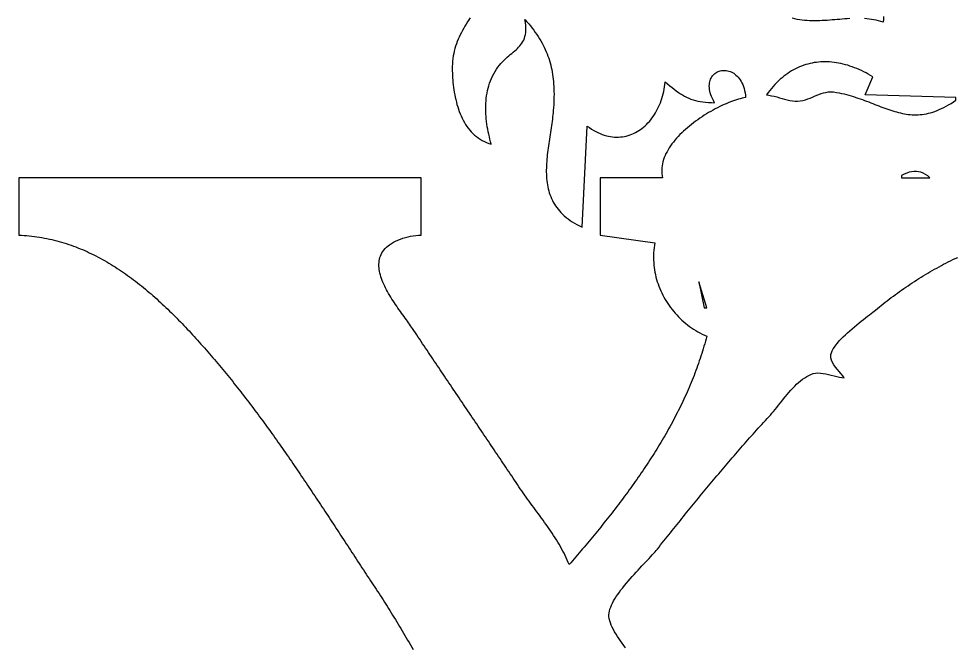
# Model space of a CAD drawing. Extents: x 0 to 3997, y 0 to 1531.
# Drawn here: x 2706 to 3067.5, y 242.2 to 484.3 of the extents above; entities that cross this region are included whole.
import ezdxf

# ---------------------------------------------------------------- set-up
doc = ezdxf.new("R2010")
doc.units = 0
doc.layers.add('C159', color=159, linetype='CONTINUOUS')
doc.layers.add('C7', color=7, linetype='CONTINUOUS')

msp = doc.modelspace()

# ---------------------------------------------------------------- linework, layer by layer
at = {"layer": 'C159'}
for points in [[(2879.9421, 484.7222), (2879.4092, 483.9148), (2878.887, 483.1044), (2878.3771, 482.2902), (2877.8808, 481.4714), (2877.3998, 480.647), (2876.9356, 479.8162), (2876.4896, 478.9782), (2876.0633, 478.132), (2875.6583, 477.2769), (2875.276, 476.4119), (2874.918, 475.5362), (2874.5858, 474.649), (2874.2808, 473.7493), (2874.0046, 472.8363), (2873.7588, 471.9091), (2873.5447, 470.9668), (2873.3639, 470.0087), (2873.2179, 469.0338), (2873.1083, 468.0413), (2873.0365, 467.0303), (2873.004, 466)], [(3026.0959, 484.3744), (3025.1422, 484.3198), (3024.1857, 484.256), (3023.2266, 484.185), (3022.2654, 484.1091), (3021.3021, 484.0303), (3020.3372, 483.9507), (3019.3709, 483.8724), (3018.4035, 483.7975), (3017.4353, 483.728), (3016.4664, 483.6662), (3015.4974, 483.614), (3014.5283, 483.5736), (3013.5594, 483.5471), (3012.5911, 483.5365), (3011.6237, 483.544), (3010.6574, 483.5717), (3009.6924, 483.6216), (3008.7291, 483.6959), (3007.7678, 483.7967), (3006.8087, 483.926), (3005.852, 484.086), (3004.8982, 484.2787), (3003.9474, 484.5063)], [(3039.1494, 485.2296), (3039.045, 484.1669), (3039, 483), (3038.1144, 483.2942), (3037.2222, 483.5498), (3036.3236, 483.769), (3035.4189, 483.9539), (3034.5083, 484.1065), (3033.5922, 484.229), (3032.6708, 484.3233), (3031.7443, 484.3918)], [(2889.4821, 463.9961), (2890.0284, 464.8545), (2890.5916, 465.6537), (2891.1686, 466.3987), (2891.7564, 467.0943), (2892.3521, 467.7456), (2892.9525, 468.3573), (2893.5548, 468.9345), (2894.1558, 469.482), (2894.7527, 470.0048), (2895.3424, 470.5078), (2895.9219, 470.996), (2896.4881, 471.4742), (2897.0382, 471.9475), (2897.569, 472.4206), (2898.0777, 472.8986), (2898.5611, 473.3864), (2899.0163, 473.8889), (2899.4403, 474.4109), (2899.8301, 474.9576), (2900.1826, 475.5337), (2900.4949, 476.1442), (2900.764, 476.7941), (2900.9868, 477.4882), (2901.1604, 478.2315), (2901.2818, 479.0289), (2901.3479, 479.8853), (2901.3558, 480.8057), (2901.3024, 481.795), (2901.1848, 482.8581), (2901, 484), (2901.7342, 483.1804), (2902.4397, 482.3622), (2903.1168, 481.5451), (2903.7658, 480.7285), (2904.3873, 479.912), (2904.9815, 479.0952), (2905.5489, 478.2776), (2906.0899, 477.4587), (2906.6048, 476.6381), (2907.0941, 475.8154), (2907.5581, 474.9901), (2907.9973, 474.1618), (2908.4121, 473.3299), (2908.8028, 472.4942), (2909.1698, 471.654), (2909.5135, 470.8089), (2909.8344, 469.9586), (2910.1328, 469.1025), (2910.4091, 468.2402), (2910.6638, 467.3713), (2910.8971, 466.4953), (2911.1095, 465.6117), (2911.3015, 464.7202), (2911.4733, 463.8201), (2911.6254, 462.9112), (2911.7582, 461.993), (2911.8721, 461.0649), (2911.9675, 460.1266), (2912.0447, 459.1776), (2912.1042, 458.2174), (2912.1463, 457.2456), (2912.1715, 456.2618), (2912.1802, 455.2655), (2912.1727, 454.2563), (2912.1494, 453.2336), (2912.1108, 452.1971), (2912.0572, 451.1463), (2911.9891, 450.0807), (2911.9068, 449)], [(2873.0039, 466), (2872.9999, 465.1493), (2873.0085, 464.2819), (2873.0302, 463.3994), (2873.0657, 462.5037), (2873.1158, 461.5963), (2873.1809, 460.6789), (2873.2617, 459.7534), (2873.3589, 458.8213), (2873.4731, 457.8845), (2873.605, 456.9445), (2873.7553, 456.0031), (2873.9244, 455.0621), (2874.1132, 454.123), (2874.3221, 453.1877), (2874.552, 452.2578), (2874.8033, 451.335), (2875.0769, 450.4211), (2875.3732, 449.5177), (2875.693, 448.6265), (2876.0368, 447.7493), (2876.4054, 446.8877), (2876.7993, 446.0435), (2877.2193, 445.2184), (2877.6659, 444.414), (2878.1398, 443.6321), (2878.6417, 442.8744), (2879.1721, 442.1426), (2879.7317, 441.4383), (2880.3212, 440.7633), (2880.9412, 440.1194), (2881.5924, 439.5081), (2882.2753, 438.9313), (2882.9907, 438.3905), (2883.7391, 437.8876), (2884.5213, 437.4242), (2885.3378, 437.002), (2886.1893, 436.6228), (2887.0765, 436.2882), (2888, 436), (2887.7436, 436.9371), (2887.499, 437.8847), (2887.2673, 438.8418), (2887.0496, 439.8075), (2886.8469, 440.7809), (2886.6606, 441.761), (2886.4916, 442.7469), (2886.3412, 443.7376), (2886.2105, 444.7322), (2886.1006, 445.7298), (2886.0127, 446.7294), (2885.9478, 447.73), (2885.9072, 448.7309), (2885.8919, 449.7309), (2885.9032, 450.7291), (2885.9421, 451.7247), (2886.0099, 452.7167), (2886.1075, 453.7041), (2886.2362, 454.686), (2886.3971, 455.6615), (2886.5913, 456.6296), (2886.8201, 457.5894), (2887.0844, 458.5399), (2887.3855, 459.4802), (2887.7245, 460.4094), (2888.1025, 461.3265), (2888.5207, 462.2306), (2888.9802, 463.1208), (2889.4822, 463.9961)], [(2911.9067, 449), (2911.8331, 448.1698), (2911.7489, 447.335), (2911.6551, 446.4961), (2911.5528, 445.6533), (2911.4429, 444.8071), (2911.3265, 443.9577), (2911.2047, 443.1055), (2911.0784, 442.251), (2910.9488, 441.3944), (2910.8168, 440.5362), (2910.6835, 439.6767), (2910.5499, 438.8162), (2910.417, 437.9552), (2910.286, 437.0939), (2910.1577, 436.2328), (2910.0333, 435.3722), (2909.9138, 434.5125), (2909.8002, 433.654), (2909.6935, 432.7971), (2909.5948, 431.9422), (2909.5052, 431.0896), (2909.4256, 430.2397), (2909.3571, 429.3928), (2909.3007, 428.5494), (2909.2575, 427.7097), (2909.2284, 426.8742), (2909.2146, 426.0432), (2909.2171, 425.217), (2909.2368, 424.3961), (2909.2749, 423.5808), (2909.3323, 422.7714), (2909.4102, 421.9683), (2909.5094, 421.172), (2909.6311, 420.3826), (2909.7764, 419.6007), (2909.9461, 418.8265), (2910.1414, 418.0605), (2910.3634, 417.303), (2910.6129, 416.5543), (2910.8911, 415.8148), (2911.1991, 415.085), (2911.5377, 414.3651), (2911.9082, 413.6554), (2912.3114, 412.9565), (2912.7485, 412.2686), (2913.2205, 411.5921), (2913.7283, 410.9274), (2914.2731, 410.2747), (2914.8559, 409.6346), (2915.4777, 409.0073), (2916.1395, 408.3933), (2916.8425, 407.7928), (2917.5875, 407.2062), (2918.3757, 406.634), (2919.208, 406.0764), (2920.0856, 405.5338), (2921.0094, 405.0067), (2921.9805, 404.4952), (2923, 404), (2925, 443), (2925.8236, 442.3982), (2926.6467, 441.8449), (2927.4687, 441.3394), (2928.2891, 440.881), (2929.1072, 440.4689), (2929.9225, 440.1024), (2930.7346, 439.7808), (2931.5428, 439.5034), (2932.3467, 439.2694), (2933.1455, 439.0782), (2933.9389, 438.9289), (2934.7263, 438.8208), (2935.5071, 438.7534), (2936.2808, 438.7257), (2937.0468, 438.7371), (2937.8045, 438.7868), (2938.5535, 438.8742), (2939.2932, 438.9985), (2940.023, 439.1589), (2940.7425, 439.3549), (2941.451, 439.5855), (2942.1479, 439.8501), (2942.8329, 440.1481), (2943.5052, 440.4785), (2944.1644, 440.8408), (2944.8099, 441.2342), (2945.4412, 441.658), (2946.0577, 442.1114), (2946.6589, 442.5937), (2947.2442, 443.1042), (2947.8131, 443.6422), (2948.3651, 444.207), (2948.8995, 444.7977), (2949.4159, 445.4138), (2949.9136, 446.0544), (2950.3923, 446.7188), (2950.8512, 447.4064), (2951.2899, 448.1163), (2951.7078, 448.8479), (2952.1043, 449.6005), (2952.479, 450.3732), (2952.8312, 451.1655), (2953.1605, 451.9765), (2953.4663, 452.8055), (2953.748, 453.6519), (2954.005, 454.5148), (2954.2369, 455.3936), (2954.4431, 456.2875), (2954.6231, 457.1958), (2954.7762, 458.1178), (2954.902, 459.0528), (2955, 460), (2955.9119, 459.2271), (2956.7916, 458.4963), (2957.6439, 457.807), (2958.4739, 457.1589), (2959.2866, 456.5514), (2960.087, 455.9842), (2960.8799, 455.4568), (2961.6705, 454.9688), (2962.4637, 454.5196), (2963.2645, 454.1089), (2964.0778, 453.7361), (2964.9087, 453.4009), (2965.7622, 453.1028), (2966.6432, 452.8414), (2967.5567, 452.6162), (2968.5077, 452.4267), (2969.5012, 452.2725), (2970.5422, 452.1532), (2971.6357, 452.0683), (2972.7866, 452.0174), (2974, 452), (2973.5578, 452.7985), (2973.175, 453.5755), (2972.8497, 454.3305), (2972.5798, 455.063), (2972.3635, 455.7723), (2972.1987, 456.458), (2972.0834, 457.1195), (2972.0156, 457.7563), (2971.9934, 458.3678), (2972.0148, 458.9535), (2972.0779, 459.5127), (2972.1805, 460.0451), (2972.3208, 460.55), (2972.4968, 461.0269), (2972.7065, 461.4752), (2972.948, 461.8945), (2973.2191, 462.284), (2973.518, 462.6434), (2973.8427, 462.9721), (2974.1912, 463.2695), (2974.5615, 463.535), (2974.9517, 463.7682), (2975.3597, 463.9685), (2975.7836, 464.1353), (2976.2214, 464.2681), (2976.6711, 464.3664), (2977.1308, 464.4296), (2977.5984, 464.4571), (2978.072, 464.4484), (2978.5497, 464.403), (2979.0293, 464.3204), (2979.509, 464.1999), (2979.9868, 464.041), (2980.4607, 463.8433), (2980.9286, 463.606), (2981.3887, 463.3288), (2981.839, 463.0111), (2982.2774, 462.6522), (2982.702, 462.2517), (2983.1109, 461.8091), (2983.5019, 461.3237), (2983.8732, 460.795), (2984.2228, 460.2225), (2984.5487, 459.6057), (2984.8489, 458.9439), (2985.1215, 458.2367), (2985.3644, 457.4836), (2985.5756, 456.6838), (2985.7533, 455.837), (2985.8954, 454.9426), (2986, 454), (2985.3358, 453.871), (2984.6485, 453.7164), (2983.9397, 453.5366), (2983.2109, 453.3321), (2982.4634, 453.1034), (2981.6988, 452.8511), (2980.9186, 452.5757), (2980.1243, 452.2776), (2979.3173, 451.9574), (2978.4992, 451.6157), (2977.6714, 451.2528), (2976.8354, 450.8694), (2975.9926, 450.4659), (2975.1447, 450.0429), (2974.293, 449.6009), (2973.4391, 449.1403), (2972.5844, 448.6618), (2971.7305, 448.1658), (2970.8787, 447.6528), (2970.0306, 447.1233), (2969.1877, 446.5779), (2968.3515, 446.0171), (2967.5234, 445.4413), (2966.705, 444.8512), (2965.8977, 444.2472), (2965.1029, 443.6298), (2964.3223, 442.9995), (2963.5572, 442.3569), (2962.8093, 441.7025), (2962.0798, 441.0368), (2961.3704, 440.3602), (2960.6825, 439.6734), (2960.0176, 438.9768), (2959.3772, 438.2709), (2958.7628, 437.5563), (2958.1758, 436.8334), (2957.6178, 436.1028), (2957.0903, 435.3651), (2956.5946, 434.6206), (2956.1323, 433.8699), (2955.705, 433.1136), (2955.314, 432.3522), (2954.9608, 431.5861), (2954.647, 430.8158), (2954.3741, 430.042), (2954.1434, 429.2651), (2953.9566, 428.4856), (2953.815, 427.704), (2953.7203, 426.9209), (2953.6737, 426.1367), (2953.677, 425.352), (2953.7314, 424.5673), (2953.8386, 423.7831), (2954, 423), (2930, 423), (2930, 401), (2951, 398), (2950.8385, 397.0418), (2950.7085, 396.0843), (2950.6095, 395.1277), (2950.5411, 394.1727), (2950.5029, 393.2199), (2950.4946, 392.2696), (2950.5157, 391.3225), (2950.5658, 390.379), (2950.6446, 389.4397), (2950.7517, 388.5051), (2950.8867, 387.5757), (2951.0491, 386.652), (2951.2386, 385.7347), (2951.4548, 384.8241), (2951.6973, 383.9208), (2951.9657, 383.0253), (2952.2597, 382.1383), (2952.5787, 381.26), (2952.9226, 380.3912), (2953.2907, 379.5323), (2953.6828, 378.6839), (2954.0985, 377.8464), (2954.5373, 377.0204), (2954.9989, 376.2064), (2955.4829, 375.4049), (2955.9889, 374.6165), (2956.5164, 373.8417), (2957.0652, 373.081), (2957.6348, 372.3349), (2958.2248, 371.6039), (2958.8349, 370.8886), (2959.4646, 370.1894), (2960.1135, 369.507), (2960.7813, 368.8418), (2961.4676, 368.1944), (2962.1719, 367.5653), (2962.8939, 366.9549), (2963.6332, 366.3639), (2964.3894, 365.7927), (2965.162, 365.2418), (2965.9508, 364.7119), (2966.7554, 364.2033), (2967.5752, 363.7167), (2968.41, 363.2525), (2969.2593, 362.8113), (2970.1227, 362.3936), (2971, 362), (2970.746, 361.0361), (2970.4848, 360.075), (2970.2163, 359.1165), (2969.9408, 358.1606), (2969.6582, 357.2074), (2969.3685, 356.2568), (2969.072, 355.3088), (2968.7686, 354.3634), (2968.4584, 353.4206), (2968.1414, 352.4804), (2967.8179, 351.5427), (2967.4877, 350.6076), (2967.151, 349.6751), (2966.8078, 348.745), (2966.4583, 347.8175), (2966.1024, 346.8925), (2965.7403, 345.97), (2965.372, 345.05), (2964.9976, 344.1325), (2964.6172, 343.2174), (2964.2307, 342.3048), (2963.8384, 341.3946), (2963.4402, 340.4869), (2963.0362, 339.5816), (2962.6265, 338.6787), (2962.2112, 337.7782), (2961.7903, 336.88), (2961.3639, 335.9843), (2960.932, 335.0909), (2960.4948, 334.1998), (2960.0523, 333.3112), (2959.6046, 332.4248), (2959.1516, 331.5407), (2958.6936, 330.659), (2958.2306, 329.7796), (2957.7626, 328.9024), (2957.2896, 328.0275), (2956.8119, 327.1549), (2956.3294, 326.2845), (2955.8422, 325.4164), (2955.3504, 324.5505), (2954.854, 323.6868), (2954.3531, 322.8253), (2953.8479, 321.966), (2953.3382, 321.1089), (2952.8243, 320.254), (2952.3061, 319.4012), (2951.7838, 318.5506), (2951.2575, 317.7021), (2950.7271, 316.8558), (2950.1927, 316.0115), (2949.6545, 315.1694), (2949.1124, 314.3294), (2948.5666, 313.4914), (2948.0172, 312.6555), (2947.4641, 311.8217), (2946.9075, 310.9899), (2946.3474, 310.1602), (2945.7839, 309.3325), (2945.2171, 308.5068), (2944.647, 307.6831), (2944.0737, 306.8614), (2943.4972, 306.0417), (2942.9177, 305.2239), (2942.3352, 304.4081), (2941.7498, 303.5943), (2941.1615, 302.7824), (2940.5704, 301.9724), (2939.9766, 301.1643), (2939.3801, 300.3582), (2938.781, 299.5539), (2938.1794, 298.7515), (2937.5753, 297.9509), (2936.9689, 297.1523), (2936.3601, 296.3555), (2935.7491, 295.5605), (2935.1358, 294.7673), (2934.5205, 293.9759), (2933.9031, 293.1864), (2933.2837, 292.3986), (2932.6625, 291.6126), (2932.0393, 290.8284), (2931.4144, 290.046), (2930.7878, 289.2652), (2930.1595, 288.4863), (2929.5297, 287.709), (2928.8983, 286.9334), (2928.2655, 286.1596), (2927.6313, 285.3874), (2926.9958, 284.6169), (2926.3591, 283.8481), (2925.7212, 283.081), (2925.0823, 282.3154), (2924.4422, 281.5515), (2923.8012, 280.7893), (2923.1593, 280.0286), (2922.5166, 279.2696), (2921.8731, 278.5121), (2921.2289, 277.7562), (2920.5841, 277.0019), (2919.9388, 276.2491), (2919.2929, 275.4978), (2918.6466, 274.7481), (2918, 274), (2917.6497, 274.88), (2917.2778, 275.7573), (2916.8851, 276.6318), (2916.4727, 277.5036), (2916.0415, 278.3725), (2915.5925, 279.2387), (2915.1267, 280.1022), (2914.6451, 280.9629), (2914.1485, 281.821), (2913.6381, 282.6763), (2913.1147, 283.5289), (2912.5793, 284.3788), (2912.0329, 285.2261), (2911.4765, 286.0707), (2910.9111, 286.9126), (2910.3375, 287.7519), (2909.7569, 288.5885), (2909.1701, 289.4226), (2908.5782, 290.254), (2907.982, 291.0828), (2907.3827, 291.9091), (2906.7811, 292.7328), (2906.1782, 293.5539), (2905.575, 294.3724), (2904.9725, 295.1884), (2904.3716, 296.0019), (2903.7733, 296.8129), (2903.1787, 297.6213), (2902.5885, 298.4273), (2902.0039, 299.2307), (2901.4258, 300.0317), (2900.8552, 300.8303), (2900.293, 301.6263), (2899.7402, 302.42), (2899.1978, 303.2112), (2898.6668, 304)], [(2857.6667, 365), (2857.3132, 365.5237), (2856.941, 366.0638), (2856.5517, 366.6194), (2856.1469, 367.1899), (2855.7284, 367.7746), (2855.2976, 368.3727), (2854.8562, 368.9836), (2854.4059, 369.6064), (2853.9482, 370.2407), (2853.4848, 370.8855), (2853.0173, 371.5402), (2852.5473, 372.2042), (2852.0764, 372.8767), (2851.6063, 373.5569), (2851.1386, 374.2443), (2850.6749, 374.938), (2850.2168, 375.6374), (2849.766, 376.3418), (2849.324, 377.0504), (2848.8926, 377.7626), (2848.4732, 378.4776), (2848.0676, 379.1948), (2847.6773, 379.9134), (2847.304, 380.6327), (2846.9493, 381.3521), (2846.6148, 382.0708), (2846.3022, 382.788), (2846.013, 383.5032), (2845.7489, 384.2156), (2845.5115, 384.9244), (2845.3025, 385.6291), (2845.1234, 386.3288), (2844.9758, 387.0229), (2844.8615, 387.7106), (2844.782, 388.3913), (2844.7389, 389.0642), (2844.7338, 389.7287), (2844.7685, 390.384), (2844.8444, 391.0294), (2844.9633, 391.6643), (2845.1267, 392.2878), (2845.3363, 392.8994), (2845.5937, 393.4983), (2845.9005, 394.0837), (2846.2583, 394.6551), (2846.6688, 395.2116), (2847.1335, 395.7526), (2847.6542, 396.2773), (2848.2323, 396.7852), (2848.8696, 397.2753), (2849.5677, 397.7471), (2850.3281, 398.1999), (2851.1526, 398.6328), (2852.0426, 399.0453), (2853, 399.4367), (2853.9744, 399.7797), (2854.9568, 400.0684), (2855.9469, 400.3087), (2856.9443, 400.5068), (2857.9486, 400.6688), (2858.9596, 400.8009), (2859.9768, 400.9093), (2861, 401), (2861, 423), (2706, 423), (2706, 401), (2707.0163, 400.9489), (2708.0267, 400.8832), (2709.0311, 400.8033), (2710.0295, 400.7091), (2711.022, 400.6008), (2712.0086, 400.4787), (2712.9895, 400.3428), (2713.9645, 400.1933), (2714.9338, 400.0305), (2715.8974, 399.8543), (2716.8553, 399.6651), (2717.8077, 399.4629), (2718.7544, 399.248), (2719.6956, 399.0204), (2720.6313, 398.7803), (2721.5615, 398.5279), (2722.4863, 398.2634), (2723.4057, 397.9869), (2724.3198, 397.6986), (2725.2286, 397.3986), (2726.1321, 397.087), (2727.0304, 396.7641), (2727.9236, 396.43), (2728.8116, 396.0849), (2729.6945, 395.7289), (2730.5723, 395.3621), (2731.4452, 394.9848), (2732.313, 394.5971), (2733.1759, 394.1992), (2734.034, 393.7911), (2734.8871, 393.3731), (2735.7355, 392.9453), (2736.5791, 392.5079), (2737.4179, 392.0611), (2738.2521, 391.605), (2739.0816, 391.1397), (2739.9065, 390.6654), (2740.7268, 390.1823), (2741.5426, 389.6906), (2742.3539, 389.1903), (2743.1608, 388.6817), (2743.9633, 388.1649), (2744.7613, 387.64), (2745.5551, 387.1073), (2746.3446, 386.5669), (2747.1298, 386.0189), (2747.9108, 385.4635), (2748.6876, 384.9009), (2749.4603, 384.3312), (2750.229, 383.7546), (2750.9936, 383.1712), (2751.7542, 382.5812), (2752.5108, 381.9848), (2753.2635, 381.382), (2754.0123, 380.7732), (2754.7573, 380.1583), (2755.4984, 379.5377), (2756.2358, 378.9114), (2756.9695, 378.2795), (2757.6995, 377.6424), (2758.4259, 377.0001), (2759.1486, 376.3527), (2759.8678, 375.7005), (2760.5835, 375.0436), (2761.2957, 374.3821), (2762.0045, 373.7163), (2762.7099, 373.0462), (2763.4119, 372.372), (2764.1106, 371.6939), (2764.806, 371.0121), (2765.4982, 370.3267), (2766.1872, 369.6378), (2766.873, 368.9457), (2767.5557, 368.2504), (2768.2353, 367.5522), (2768.912, 366.8511), (2769.5856, 366.1475), (2770.2562, 365.4413), (2770.924, 364.7328), (2771.5888, 364.0221), (2772.2509, 363.3094), (2772.9101, 362.5949), (2773.5666, 361.8787), (2774.2204, 361.1609), (2774.8716, 360.4418), (2775.52, 359.7214), (2776.166, 359), (2776.8293, 358.2547), (2777.4903, 357.5074), (2778.1491, 356.7579), (2778.8056, 356.0063), (2779.4599, 355.2527), (2780.1121, 354.497), (2780.762, 353.7393), (2781.4098, 352.9796), (2782.0555, 352.218), (2782.6991, 351.4544), (2783.3405, 350.6888), (2783.98, 349.9214), (2784.6174, 349.1521), (2785.2528, 348.381), (2785.8862, 347.608), (2786.5176, 346.8333), (2787.1471, 346.0568), (2787.7746, 345.2785), (2788.4003, 344.4985), (2789.0241, 343.7168), (2789.6461, 342.9334), (2790.2662, 342.1484), (2790.8845, 341.3618), (2791.501, 340.5735), (2792.1158, 339.7837), (2792.7289, 338.9923), (2793.3402, 338.1994), (2793.9498, 337.405), (2794.5578, 336.6091), (2795.1641, 335.8118), (2795.7688, 335.013), (2796.3719, 334.2129), (2796.9735, 333.4113), (2797.5734, 332.6084), (2798.1719, 331.8042), (2798.7688, 330.9986), (2799.3643, 330.1918), (2799.9583, 329.3837), (2800.5509, 328.5744), (2801.142, 327.7638), (2801.7318, 326.9521), (2802.3202, 326.1392), (2802.9072, 325.3252), (2803.4929, 324.5101), (2804.0774, 323.6939), (2804.6605, 322.8766), (2805.2424, 322.0583), (2805.8231, 321.239), (2806.4025, 320.4187), (2806.9808, 319.5974), (2807.5579, 318.7752), (2808.1339, 317.952), (2808.7087, 317.128), (2809.2825, 316.3031), (2809.8552, 315.4774), (2810.4268, 314.6508), (2810.9974, 313.8235), (2811.567, 312.9954), (2812.1357, 312.1665), (2812.7034, 311.3369), (2813.2701, 310.5067), (2813.836, 309.6757), (2814.4009, 308.8441), (2814.965, 308.0119), (2815.5283, 307.1791), (2816.0907, 306.3457), (2816.6524, 305.5118), (2817.2132, 304.6774), (2817.7734, 303.8424), (2818.3328, 303.007), (2818.8915, 302.1711), (2819.4495, 301.3348), (2820.0068, 300.4981), (2820.5636, 299.6611), (2821.1197, 298.8236), (2821.6752, 297.9859), (2822.2302, 297.1478), (2822.7846, 296.3095), (2823.3385, 295.4709), (2823.8919, 294.6321), (2824.4449, 293.793), (2824.9974, 292.9538), (2825.5494, 292.1145), (2826.1011, 291.275), (2826.6524, 290.4354), (2827.2033, 289.5957), (2827.7539, 288.7559), (2828.3041, 287.9162), (2828.8541, 287.0764), (2829.4038, 286.2366), (2829.9533, 285.3969), (2830.5026, 284.5572), (2831.0516, 283.7176), (2831.6005, 282.8782), (2832.1492, 282.0388), (2832.6978, 281.1997), (2833.2463, 280.3607), (2833.7947, 279.5219), (2834.3431, 278.6834), (2834.8914, 277.8451), (2835.4397, 277.0071), (2835.988, 276.1694), (2836.5364, 275.3321), (2837.0848, 274.4951), (2837.6333, 273.6585), (2838.1819, 272.8223), (2838.7306, 271.9866), (2839.2794, 271.1512), (2839.8285, 270.3164), (2840.3777, 269.4821), (2840.9271, 268.6483), (2841.4768, 267.8151), (2842.0267, 266.9824), (2842.577, 266.1503), (2843.1275, 265.3189), (2843.6783, 264.4881), (2844.2296, 263.658), (2844.7812, 262.8286), (2845.3332, 262), (2845.8566, 261.2087), (2846.379, 260.4076), (2846.9005, 259.5971), (2847.4213, 258.7777), (2847.9415, 257.9499), (2848.4613, 257.1143), (2848.9809, 256.2713), (2849.5005, 255.4215), (2850.0203, 254.5653), (2850.5404, 253.7033), (2851.0609, 252.836), (2851.5822, 251.964), (2852.1043, 251.0876), (2852.6274, 250.2074), (2853.1517, 249.324), (2853.6774, 248.4378), (2854.2046, 247.5494), (2854.7336, 246.6592), (2855.2645, 245.7678), (2855.7975, 244.8757), (2856.3327, 243.9833), (2856.8703, 243.0913), (2857.4105, 242.2001), (2857.9536, 241.3102)], [(3018.7817, 353.7145), (3018.7572, 354.3304), (3018.8481, 354.9797), (3019.0467, 355.6589), (3019.345, 356.3647), (3019.7356, 357.0937), (3020.2105, 357.8424), (3020.7621, 358.6074), (3021.3828, 359.3853), (3022.0646, 360.1727), (3022.7999, 360.9662), (3023.5811, 361.7623), (3024.4002, 362.5577), (3025.2498, 363.3489), (3026.1219, 364.1325), (3027.0088, 364.9052), (3027.903, 365.6634), (3028.7965, 366.4038), (3029.6817, 367.1229), (3030.5509, 367.8174), (3031.3964, 368.4839), (3032.2103, 369.1188), (3032.985, 369.7189), (3033.7128, 370.2806), (3034.3859, 370.8006), (3034.9966, 371.2755), (3035.5372, 371.7019), (3036, 372.0763), (3036.7443, 372.6865), (3037.4943, 373.2946), (3038.2498, 373.9002), (3039.0108, 374.5033), (3039.7771, 375.1036), (3040.5488, 375.7011), (3041.3258, 376.2956), (3042.1079, 376.8869), (3042.8952, 377.4748), (3043.6876, 378.0593), (3044.4849, 378.64), (3045.2872, 379.217), (3046.0944, 379.7901), (3046.9064, 380.359), (3047.7231, 380.9236), (3048.5445, 381.4838), (3049.3706, 382.0394), (3050.2012, 382.5902), (3051.0362, 383.1362), (3051.8757, 383.677), (3052.7196, 384.2127), (3053.5677, 384.743), (3054.4201, 385.2678), (3055.2767, 385.7869), (3056.1373, 386.3001), (3057.002, 386.8074), (3057.8706, 387.3084), (3058.7432, 387.8032), (3059.6196, 388.2915), (3060.4997, 388.7732), (3061.3836, 389.2481), (3062.2711, 389.7161), (3063.1622, 390.177), (3064.0569, 390.6306), (3064.9549, 391.0768), (3065.8564, 391.5155), (3066.7612, 391.9464), (3067.6692, 392.3695)], [(2898.6667, 304), (2898.108, 304.8376), (2897.5491, 305.6751), (2896.99, 306.5125), (2896.4306, 307.3497), (2895.871, 308.1867), (2895.3112, 309.0235), (2894.7512, 309.8602), (2894.191, 310.6968), (2893.6305, 311.5332), (2893.0699, 312.3695), (2892.5091, 313.2057), (2891.9481, 314.0417), (2891.3869, 314.8776), (2890.8256, 315.7135), (2890.2641, 316.5491), (2889.7025, 317.3847), (2889.1407, 318.2202), (2888.5788, 319.0556), (2888.0167, 319.8909), (2887.4546, 320.7261), (2886.8923, 321.5613), (2886.3299, 322.3963), (2885.7674, 323.2313), (2885.2048, 324.0662), (2884.6421, 324.9011), (2884.0793, 325.7359), (2883.5165, 326.5707), (2882.9536, 327.4054), (2882.3906, 328.24), (2881.8276, 329.0747), (2881.2645, 329.9093), (2880.7014, 330.7438), (2880.1383, 331.5784), (2879.5752, 332.4129), (2879.012, 333.2475), (2878.4488, 334.082), (2877.8856, 334.9165), (2877.3224, 335.751), (2876.7592, 336.5856), (2876.1961, 337.4201), (2875.6329, 338.2547), (2875.0698, 339.0892), (2874.5067, 339.9239), (2873.9437, 340.7585), (2873.3807, 341.5932), (2872.8178, 342.4279), (2872.255, 343.2627), (2871.6922, 344.0975), (2871.1295, 344.9324), (2870.5669, 345.7674), (2870.0044, 346.6024), (2869.4419, 347.4375), (2868.8796, 348.2726), (2868.3174, 349.1079), (2867.7554, 349.9432), (2867.1934, 350.7787), (2866.6316, 351.6142), (2866.0699, 352.4498), (2865.5084, 353.2856), (2864.947, 354.1214), (2864.3858, 354.9574), (2863.8248, 355.7935), (2863.264, 356.6297), (2862.7033, 357.466), (2862.1428, 358.3025), (2861.5825, 359.1392), (2861.0225, 359.9759), (2860.4626, 360.8129), (2859.903, 361.6499), (2859.3436, 362.4872), (2858.7844, 363.3246), (2858.2254, 364.1622), (2857.6668, 365)], [(2994.9753, 331), (2995.5539, 331.6382), (2996.1446, 332.3206), (2996.7474, 333.0415), (2997.3621, 333.7958), (2997.9886, 334.578), (2998.6268, 335.3827), (2999.2766, 336.2046), (2999.938, 337.0383), (3000.6107, 337.8783), (3001.2947, 338.7195), (3001.99, 339.5562), (3002.6963, 340.3833), (3003.4136, 341.1952), (3004.1418, 341.9867), (3004.8808, 342.7524), (3005.6305, 343.4868), (3006.3908, 344.1846), (3007.1615, 344.8405), (3007.9426, 345.449), (3008.7339, 346.0048), (3009.5355, 346.5025), (3010.347, 346.9367), (3011.1686, 347.3021), (3012, 347.5933), (3012.887, 347.7824), (3013.8269, 347.846), (3014.81, 347.8042), (3015.8265, 347.677), (3016.8668, 347.4846), (3017.9211, 347.247), (3018.9799, 346.9845), (3020.0333, 346.717), (3021.0717, 346.4647), (3022.0854, 346.2477), (3023.0647, 346.0861), (3024, 346), (3023.4361, 346.748), (3022.7766, 347.5401), (3022.0608, 348.3691), (3021.3279, 349.2277), (3020.6172, 350.1088), (3019.968, 351.0052), (3019.4195, 351.9097), (3019.011, 352.8152), (3018.7818, 353.7145)], [(2939.7783, 241.9906), (2939.1267, 242.8388), (2938.4799, 243.6996), (2937.8442, 244.5704), (2937.2258, 245.4483), (2936.631, 246.3305), (2936.0658, 247.2141), (2935.5365, 248.0965), (2935.0493, 248.9747), (2934.6104, 249.8459), (2934.226, 250.7074), (2933.9023, 251.5564), (2933.6455, 252.39), (2933.4618, 253.2055), (2933.3574, 254), (2933.3442, 254.6678), (2933.4069, 255.3627), (2933.5415, 256.0826), (2933.744, 256.8257), (2934.0106, 257.5899), (2934.3373, 258.3732), (2934.7203, 259.1736), (2935.1555, 259.9892), (2935.6392, 260.818), (2936.1673, 261.6579), (2936.736, 262.507), (2937.3413, 263.3633), (2937.9793, 264.2248), (2938.6462, 265.0895), (2939.3379, 265.9555), (2940.0506, 266.8207), (2940.7803, 267.6832), (2941.5232, 268.5409), (2942.2753, 269.3919), (2943.0327, 270.2343), (2943.7915, 271.0659), (2944.5478, 271.8848), (2945.2976, 272.6891), (2946.0371, 273.4768), (2946.7623, 274.2458), (2947.4692, 274.9941), (2948.1541, 275.7199), (2948.8129, 276.421), (2949.4418, 277.0956), (2950.0368, 277.7416), (2950.5941, 278.357), (2951.1096, 278.9398), (2951.5796, 279.4882), (2952, 280), (2952.6293, 280.7865), (2953.2589, 281.5733), (2953.8887, 282.3603), (2954.5189, 283.1474), (2955.1494, 283.9347), (2955.7803, 284.722), (2956.4115, 285.5095), (2957.0431, 286.2969), (2957.6751, 287.0844), (2958.3076, 287.8719), (2958.9404, 288.6592), (2959.5738, 289.4466), (2960.2076, 290.2338), (2960.8419, 291.0208), (2961.4767, 291.8077), (2962.112, 292.5944), (2962.7479, 293.3808), (2963.3844, 294.167), (2964.0215, 294.9529), (2964.6591, 295.7384), (2965.2974, 296.5236), (2965.9364, 297.3084), (2966.576, 298.0928), (2967.2163, 298.8768), (2967.8573, 299.6603), (2968.499, 300.4432), (2969.1415, 301.2257), (2969.7847, 302.0075), (2970.4287, 302.7888), (2971.0735, 303.5695), (2971.7191, 304.3494), (2972.3655, 305.1287), (2973.0128, 305.9073), (2973.661, 306.6851), (2974.3101, 307.4622), (2974.96, 308.2384), (2975.6109, 309.0138), (2976.2628, 309.7884), (2976.9156, 310.562), (2977.5694, 311.3347), (2978.2242, 312.1065), (2978.88, 312.8772), (2979.5369, 313.647), (2980.1948, 314.4157), (2980.8538, 315.1833), (2981.5139, 315.9498), (2982.1751, 316.7151), (2982.8374, 317.4793), (2983.501, 318.2423), (2984.1656, 319.004), (2984.8315, 319.7645), (2985.4986, 320.5237), (2986.1669, 321.2816), (2986.8365, 322.0381), (2987.5073, 322.7933), (2988.1794, 323.547), (2988.8528, 324.2993), (2989.5275, 325.0501), (2990.2036, 325.7994), (2990.8811, 326.5472), (2991.5599, 327.2934), (2992.2401, 328.038), (2992.9217, 328.781), (2993.6048, 329.5224), (2994.2893, 330.262), (2994.9754, 331)]]:
    msp.add_lwpolyline(points, dxfattribs=at)
at = {"layer": 'C7'}
for points in [[(2994, 455), (2994.9777, 454.8786), (2995.9682, 454.6937), (2996.9689, 454.46), (2997.9775, 454.1923), (2998.9914, 453.9053), (3000.0082, 453.6138), (3001.0254, 453.3324), (3002.0406, 453.0759), (3003.0513, 452.8591), (3004.055, 452.6966), (3005.0494, 452.6032), (3006.0318, 452.5937), (3007, 452.6828), (3008.0258, 452.8751), (3008.9993, 453.1285), (3009.9296, 453.4299), (3010.8256, 453.7659), (3011.6964, 454.1233), (3012.551, 454.489), (3013.3983, 454.8497), (3014.2475, 455.1923), (3015.1075, 455.5033), (3015.9873, 455.7698), (3016.8961, 455.9784), (3017.8427, 456.1159), (3018.8362, 456.1691), (3019.8856, 456.1249), (3021, 455.9699), (3021.9783, 455.7773), (3022.9402, 455.5689), (3023.8864, 455.346), (3024.8174, 455.1096), (3025.7338, 454.8609), (3026.6363, 454.6011), (3027.5253, 454.3313), (3028.4016, 454.0526), (3029.2656, 453.7664), (3030.118, 453.4736), (3030.9594, 453.1754), (3031.7904, 452.8731), (3032.6115, 452.5678), (3033.4233, 452.2606), (3034.2265, 451.9526), (3035.0216, 451.6451), (3035.8092, 451.3392), (3036.59, 451.0361), (3037.3644, 450.7369), (3038.1332, 450.4427), (3038.8968, 450.1548), (3039.6559, 449.8743), (3040.4111, 449.6023), (3041.1629, 449.3401), (3041.912, 449.0887), (3042.659, 448.8493), (3043.4043, 448.6231), (3044.1488, 448.4112), (3044.8928, 448.2148), (3045.637, 448.0351), (3046.3821, 447.8732), (3047.1285, 447.7303), (3047.8769, 447.6074), (3048.6279, 447.5059), (3049.3821, 447.4268), (3050.14, 447.3713), (3050.9023, 447.3406), (3051.6696, 447.3357), (3052.4423, 447.358), (3053.2212, 447.4084), (3054.0069, 447.4883), (3054.7998, 447.5987), (3055.6006, 447.7408), (3056.41, 447.9158), (3057.2284, 448.1248), (3058.0565, 448.3689), (3058.8948, 448.6494), (3059.7441, 448.9674), (3060.6048, 449.3241), (3061.4775, 449.7205), (3062.3629, 450.1579), (3063.2614, 450.6374), (3064.1739, 451.1603), (3065.1007, 451.7275), (3066.0425, 452.3404), (3067, 453), (3067, 454), (3032, 455), (3035, 462), (3034.1218, 462.5198), (3033.2425, 463.016), (3032.3621, 463.4886), (3031.481, 463.9372), (3030.5995, 464.3617), (3029.7177, 464.762), (3028.8359, 465.1378), (3027.9545, 465.4891), (3027.0736, 465.8157), (3026.1935, 466.1174), (3025.3145, 466.394), (3024.4369, 466.6453), (3023.5608, 466.8713), (3022.6865, 467.0716), (3021.8144, 467.2463), (3020.9447, 467.3951), (3020.0775, 467.5178), (3019.2133, 467.6142), (3018.3522, 467.6843), (3017.4944, 467.7278), (3016.6404, 467.7446), (3015.7902, 467.7345), (3014.9443, 467.6973), (3014.1027, 467.633), (3013.2659, 467.5412), (3012.434, 467.4219), (3011.6073, 467.2748), (3010.786, 467.0999), (3009.9705, 466.8969), (3009.161, 466.6658), (3008.3577, 466.4062), (3007.5609, 466.1181), (3006.7709, 465.8012), (3005.9878, 465.4555), (3005.2121, 465.0808), (3004.4439, 464.6768), (3003.6834, 464.2435), (3002.9311, 463.7806), (3002.187, 463.2881), (3001.4515, 462.7656), (3000.7248, 462.2132), (3000.0072, 461.6305), (2999.2989, 461.0174), (2998.6002, 460.3738), (2997.9114, 459.6996), (2997.2327, 458.9944), (2996.5644, 458.2582), (2995.9067, 457.4909), (2995.2599, 456.6922), (2994.6242, 455.8619), (2994, 455)], [(3046, 424), (3046, 423), (3057, 423), (3056.1181, 423.7571), (3055.2459, 424.3697), (3054.3785, 424.8446), (3053.5112, 425.1882), (3052.6392, 425.4071), (3051.7576, 425.5078), (3050.8618, 425.4971), (3049.9468, 425.3813), (3049.008, 425.1672), (3048.0404, 424.8612), (3047.0393, 424.4699), (3046, 424)], [(2968, 383), (2970, 373), (2971, 373), (2968, 383)]]:
    msp.add_lwpolyline(points, dxfattribs=at)

doc.saveas('drawing.dxf')
